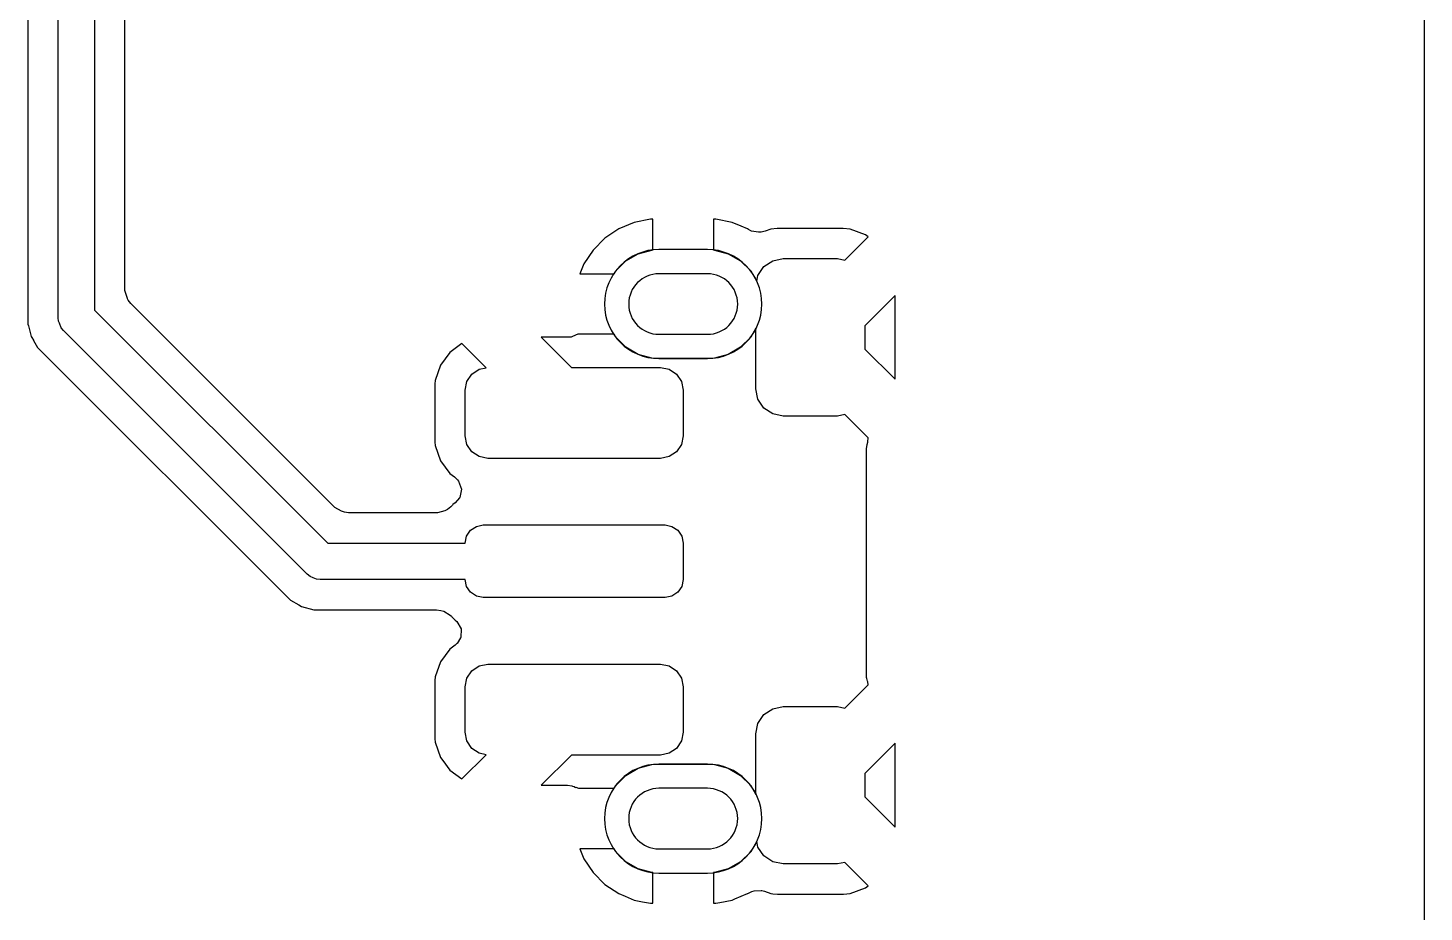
# Model space of a CAD drawing. Header units: inches. Extents: x 0.01 to 5.35, y 0.01 to 3.37.
# Drawn here: x 4.8948 to 5.3485, y 1.2846 to 1.5721 of the extents above; entities that cross this region are included whole.
import ezdxf

# ---------------------------------------------------------------- set-up
doc = ezdxf.new("R2010")
doc.units = ezdxf.units.IN
doc.header["$MEASUREMENT"] = 0
doc.layers.add('BLACK', color=250, linetype='CONTINUOUS')

msp = doc.modelspace()

# ---------------------------------------------------------------- linework, layer by layer
at = {"layer": 'BLACK', "linetype": 'CONTINUOUS'}
for p, q in [((4.91645, 2.03875), (4.91645, 1.4803)), ((4.90464, 1.47786), (4.90464, 2.0363)), ((4.89478, 2.02978), (4.89478, 1.47993)), ((4.92631, 1.48678), (4.92631, 1.98787)), ((5.34848, 1.62151), (5.34848, 0.01741)), ((5.08679, 1.50675), (5.08227, 1.50373)), ((5.0918, 1.50882), (5.08679, 1.50675)), ((5.08679, 1.50675), (5.08679, 1.50675)), ((5.08679, 1.50675), (5.08679, 1.50675)), ((5.09713, 1.50988), (5.0918, 1.50882)), ((5.0918, 1.50882), (5.0918, 1.50882)), ((5.09787, 1.50988), (5.09713, 1.50988)), ((5.09713, 1.50988), (5.09713, 1.50988)), ((5.09787, 1.49991), (5.09787, 1.50988)), ((5.1183, 1.50988), (5.11756, 1.50988)), ((5.11756, 1.50988), (5.11756, 1.49991)), ((5.1183, 1.50988), (5.1183, 1.50988)), ((5.12363, 1.50882), (5.1183, 1.50988)), ((5.12653, 1.50762), (5.12363, 1.50882)), ((5.12363, 1.50882), (5.12363, 1.50882)), ((5.12363, 1.50882), (5.12363, 1.50882)), ((5.12864, 1.50675), (5.12653, 1.50762)), ((5.12894, 1.50655), (5.12864, 1.50675)), ((5.12864, 1.50675), (5.12864, 1.50675)), ((5.12864, 1.50675), (5.12864, 1.50675)), ((5.12974, 1.50611), (5.12894, 1.50655)), ((5.13618, 1.50669), (5.1344, 1.50602)), ((5.13827, 1.50691), (5.13618, 1.50669)), ((5.13833, 1.50692), (5.13827, 1.50691)), ((5.13841, 1.50693), (5.13833, 1.50692)), ((5.1597, 1.50693), (5.13841, 1.50693)), ((5.13841, 1.50693), (5.13841, 1.50693)), ((5.16193, 1.50669), (5.1597, 1.50693)), ((5.1597, 1.50693), (5.1597, 1.50693)), ((5.16697, 1.50481), (5.16193, 1.50669)), ((5.16193, 1.50669), (5.16193, 1.50669)), ((5.16193, 1.50669), (5.16193, 1.50669)), ((5.16193, 1.50669), (5.16193, 1.50669)), ((5.16193, 1.50669), (5.16193, 1.50669)), ((5.08227, 1.50373), (5.07844, 1.49989)), ((5.08227, 1.50373), (5.08227, 1.50373)), ((5.12991, 1.50604), (5.12974, 1.50611)), ((5.13217, 1.50567), (5.12991, 1.50604)), ((5.13229, 1.50568), (5.13217, 1.50567)), ((5.13304, 1.50573), (5.13229, 1.50568)), ((5.1344, 1.50602), (5.13304, 1.50573)), ((5.16026, 1.49662), (5.16782, 1.50418)), ((5.16782, 1.50418), (5.16697, 1.50481)), ((5.16697, 1.50481), (5.16697, 1.50481)), ((5.07844, 1.49989), (5.07542, 1.49538)), ((5.08906, 1.49638), (5.09306, 1.49869)), ((5.09306, 1.49869), (5.09753, 1.49989)), ((5.09753, 1.49989), (5.09787, 1.49991)), ((5.11559, 1.50004), (5.09984, 1.50004)), ((5.11756, 1.49991), (5.1179, 1.49989)), ((5.1179, 1.49989), (5.12237, 1.49869)), ((5.12237, 1.49869), (5.12638, 1.49638)), ((5.07542, 1.49538), (5.07409, 1.49217)), ((5.07542, 1.49538), (5.07542, 1.49538)), ((5.08524, 1.49217), (5.08579, 1.49311)), ((5.08579, 1.49311), (5.08906, 1.49638)), ((5.12638, 1.49638), (5.12965, 1.49311)), ((5.12965, 1.49311), (5.13163, 1.48968)), ((5.13201, 1.49162), (5.13393, 1.49449)), ((5.13393, 1.49449), (5.13681, 1.49641)), ((5.13681, 1.49641), (5.1402, 1.49709)), ((5.1402, 1.49709), (5.15791, 1.49709)), ((5.15791, 1.49709), (5.16026, 1.49662)), ((5.07409, 1.49217), (5.07409, 1.49217)), ((5.07409, 1.49217), (5.08524, 1.49217)), ((5.13163, 1.48968), (5.13201, 1.49162)), ((4.92709, 1.48414), (4.92631, 1.48678)), ((4.92713, 1.48407), (4.92709, 1.48414)), ((4.92716, 1.48402), (4.92713, 1.48407)), ((4.9274, 1.48358), (4.92716, 1.48402)), ((4.92716, 1.48402), (4.92716, 1.48402)), ((5.17661, 1.48514), (5.16677, 1.47529)), ((5.17661, 1.45786), (5.17661, 1.48514)), ((5.17661, 1.48514), (5.17661, 1.48514)), ((4.89478, 1.47993), (4.89478, 1.47578)), ((4.91645, 1.4803), (4.99219, 1.40457)), ((4.92824, 1.48246), (4.9274, 1.48358)), ((4.99455, 1.41615), (4.92824, 1.48246)), ((4.89478, 1.47578), (4.89491, 1.47528)), ((4.89491, 1.47528), (4.89585, 1.47177)), ((4.90475, 1.47671), (4.90464, 1.47786)), ((4.90501, 1.47608), (4.90475, 1.47671)), ((4.90563, 1.47458), (4.90501, 1.47608)), ((4.90637, 1.47368), (4.90563, 1.47458)), ((5.16677, 1.47529), (5.16677, 1.4677)), ((4.89585, 1.47177), (4.89602, 1.47148)), ((4.89602, 1.47148), (4.89654, 1.47058)), ((4.89654, 1.47058), (4.89658, 1.47052)), ((4.89658, 1.47052), (4.89793, 1.46818)), ((4.98556, 1.39449), (4.90637, 1.47368)), ((5.07032, 1.4715), (5.0616, 1.4715)), ((5.0616, 1.4715), (5.07144, 1.46165)), ((5.07132, 1.4716), (5.07032, 1.4715)), ((5.07157, 1.47165), (5.07132, 1.4716)), ((5.07275, 1.47222), (5.07157, 1.47165)), ((5.07346, 1.47248), (5.07275, 1.47222)), ((5.08524, 1.47248), (5.07346, 1.47248)), ((5.08579, 1.47154), (5.08524, 1.47248)), ((5.08906, 1.46827), (5.08579, 1.47154)), ((5.12965, 1.47154), (5.12638, 1.46827)), ((5.13134, 1.47447), (5.12965, 1.47154)), ((5.13134, 1.45476), (5.13134, 1.47447)), ((4.89793, 1.46818), (4.98006, 1.38604)), ((5.03191, 1.46659), (5.02883, 1.46241)), ((5.03192, 1.46659), (5.03191, 1.46659)), ((5.0358, 1.46946), (5.03192, 1.46659)), ((5.04371, 1.46155), (5.0358, 1.46946)), ((5.09306, 1.46595), (5.08906, 1.46827)), ((5.09753, 1.46476), (5.09306, 1.46595)), ((5.12237, 1.46595), (5.1179, 1.46476)), ((5.12638, 1.46827), (5.12237, 1.46595)), ((5.16677, 1.4677), (5.17661, 1.45786)), ((5.02883, 1.46241), (5.02712, 1.45751)), ((5.03901, 1.45949), (5.04141, 1.46109)), ((5.04141, 1.46109), (5.04371, 1.46155)), ((5.07144, 1.46165), (5.10033, 1.46165)), ((5.09984, 1.46461), (5.09753, 1.46476)), ((5.11559, 1.46461), (5.09984, 1.46461)), ((5.09984, 1.46461), (5.11559, 1.46461)), ((5.10033, 1.46165), (5.10316, 1.46109)), ((5.10316, 1.46109), (5.10555, 1.45949)), ((5.1179, 1.46476), (5.11559, 1.46461)), ((5.02712, 1.45751), (5.02701, 1.45635)), ((5.02712, 1.45751), (5.02712, 1.45751)), ((5.02712, 1.45751), (5.02712, 1.45751)), ((5.03685, 1.45427), (5.03741, 1.4571)), ((5.03741, 1.4571), (5.03901, 1.45949)), ((5.10555, 1.45949), (5.10715, 1.4571)), ((5.10715, 1.4571), (5.10772, 1.45427)), ((5.17661, 1.45786), (5.17661, 1.45786)), ((5.17661, 1.45786), (5.17661, 1.45786)), ((5.02701, 1.45635), (5.02701, 1.43743)), ((5.03685, 1.43951), (5.03685, 1.45427)), ((5.10772, 1.45427), (5.10772, 1.43951)), ((5.13201, 1.45137), (5.13134, 1.45476)), ((5.13393, 1.4485), (5.13201, 1.45137)), ((5.13681, 1.44658), (5.13393, 1.4485)), ((5.1402, 1.44591), (5.13681, 1.44658)), ((5.15791, 1.44591), (5.1402, 1.44591)), ((5.16026, 1.44637), (5.15791, 1.44591)), ((5.16782, 1.43882), (5.16026, 1.44637)), ((5.03741, 1.43668), (5.03685, 1.43951)), ((5.10772, 1.43951), (5.10715, 1.43668)), ((5.16772, 1.43752), (5.16782, 1.43882)), ((5.02701, 1.43743), (5.02712, 1.43627)), ((5.02712, 1.43627), (5.02712, 1.43627)), ((5.02712, 1.43627), (5.02712, 1.43627)), ((5.02712, 1.43627), (5.02883, 1.43137)), ((5.03901, 1.43429), (5.03741, 1.43668)), ((5.04141, 1.43269), (5.03901, 1.43429)), ((5.10555, 1.43429), (5.10316, 1.43269)), ((5.10715, 1.43668), (5.10555, 1.43429)), ((5.16726, 1.43526), (5.16746, 1.43663)), ((5.16726, 1.3618), (5.16726, 1.43526)), ((5.16746, 1.43663), (5.16769, 1.43741)), ((5.16769, 1.43741), (5.16772, 1.43752)), ((5.02883, 1.43137), (5.03192, 1.42719)), ((5.04423, 1.43213), (5.04141, 1.43269)), ((5.10033, 1.43213), (5.04423, 1.43213)), ((5.10316, 1.43269), (5.10033, 1.43213)), ((5.03192, 1.42719), (5.03192, 1.42719)), ((5.03192, 1.42719), (5.03337, 1.42612)), ((5.03337, 1.42612), (5.03436, 1.42514)), ((5.03436, 1.42514), (5.03469, 1.42471)), ((5.03469, 1.42471), (5.03567, 1.42213)), ((5.03567, 1.42213), (5.0351, 1.41944)), ((4.99663, 1.41492), (4.99455, 1.41615)), ((5.03225, 1.41636), (5.03113, 1.41552)), ((5.03255, 1.41666), (5.03225, 1.41636)), ((5.03275, 1.41687), (5.03255, 1.41666)), ((5.03288, 1.41715), (5.03275, 1.41687)), ((5.03362, 1.41769), (5.03288, 1.41715)), ((5.03504, 1.41932), (5.03362, 1.41769)), ((5.0351, 1.41944), (5.03504, 1.41932)), ((4.99762, 1.41463), (4.99663, 1.41492)), ((4.999, 1.41443), (4.99762, 1.41463)), ((5.02788, 1.41443), (4.999, 1.41443)), ((5.03022, 1.41503), (5.02788, 1.41443)), ((5.03113, 1.41552), (5.03022, 1.41503)), ((5.03685, 1.40457), (5.0373, 1.40683)), ((5.0373, 1.40683), (5.03858, 1.40874)), ((5.03858, 1.40874), (5.0405, 1.41002)), ((5.0405, 1.41002), (5.04276, 1.41047)), ((5.04276, 1.41047), (5.10181, 1.41047)), ((5.10181, 1.41047), (5.10407, 1.41002)), ((5.10407, 1.41002), (5.10599, 1.40874)), ((5.10599, 1.40874), (5.10727, 1.40683)), ((5.10727, 1.40683), (5.10772, 1.40457)), ((4.99219, 1.40457), (5.03685, 1.40457)), ((5.10772, 1.40457), (5.10772, 1.39276)), ((4.98646, 1.39375), (4.98556, 1.39449)), ((4.98747, 1.39333), (4.98646, 1.39375)), ((4.98859, 1.39287), (4.98747, 1.39333)), ((4.98974, 1.39276), (4.98859, 1.39287)), ((5.03685, 1.39276), (4.98974, 1.39276)), ((5.0373, 1.3905), (5.03685, 1.39276)), ((5.03858, 1.38858), (5.0373, 1.3905)), ((5.0405, 1.3873), (5.03858, 1.38858)), ((5.10599, 1.38858), (5.10407, 1.3873)), ((5.10727, 1.3905), (5.10599, 1.38858)), ((5.10772, 1.39276), (5.10727, 1.3905)), ((4.98006, 1.38604), (4.98277, 1.38448)), ((4.98277, 1.38448), (4.98365, 1.38397)), ((4.98365, 1.38397), (4.98365, 1.38397)), ((4.98365, 1.38397), (4.98766, 1.38289)), ((5.04276, 1.38685), (5.0405, 1.3873)), ((5.10181, 1.38685), (5.04276, 1.38685)), ((5.10407, 1.3873), (5.10181, 1.38685)), ((4.98766, 1.38289), (5.0276, 1.38289)), ((5.0276, 1.38289), (5.02897, 1.3827)), ((5.02897, 1.3827), (5.02996, 1.3824)), ((5.02996, 1.3824), (5.03204, 1.38117)), ((5.03204, 1.38117), (5.03238, 1.38083)), ((5.03238, 1.38083), (5.0325, 1.38061)), ((5.0325, 1.38061), (5.03363, 1.37954)), ((5.03363, 1.37954), (5.03363, 1.37954)), ((5.03363, 1.37954), (5.03416, 1.37904)), ((5.03416, 1.37904), (5.03555, 1.37667)), ((5.03555, 1.37667), (5.03543, 1.37392)), ((5.03362, 1.37139), (5.03192, 1.37013)), ((5.03421, 1.3719), (5.03362, 1.37139)), ((5.03425, 1.37195), (5.03421, 1.3719)), ((5.03538, 1.37379), (5.03425, 1.37195)), ((5.03543, 1.37392), (5.03538, 1.37379)), ((5.02883, 1.36595), (5.02712, 1.36105)), ((5.03192, 1.37013), (5.02883, 1.36595)), ((5.03192, 1.37013), (5.03192, 1.37013)), ((5.03741, 1.36064), (5.03901, 1.36303)), ((5.03901, 1.36303), (5.04141, 1.36463)), ((5.04141, 1.36463), (5.04423, 1.3652)), ((5.04423, 1.3652), (5.10033, 1.3652)), ((5.10033, 1.3652), (5.10316, 1.36463)), ((5.10316, 1.36463), (5.10555, 1.36303)), ((5.10555, 1.36303), (5.10715, 1.36064)), ((5.16734, 1.36093), (5.16726, 1.3618)), ((5.02712, 1.36105), (5.02701, 1.35989)), ((5.02701, 1.35989), (5.02701, 1.34098)), ((5.02712, 1.36105), (5.02712, 1.36105)), ((5.02712, 1.36105), (5.02712, 1.36105)), ((5.03685, 1.35781), (5.03741, 1.36064)), ((5.03685, 1.34305), (5.03685, 1.35781)), ((5.10715, 1.36064), (5.10772, 1.35781)), ((5.10772, 1.35781), (5.10772, 1.34305)), ((5.16026, 1.35095), (5.16782, 1.35851)), ((5.16741, 1.36055), (5.16734, 1.36093)), ((5.16764, 1.35971), (5.16741, 1.36055)), ((5.16775, 1.35942), (5.16764, 1.35971)), ((5.16782, 1.35851), (5.16775, 1.35942)), ((5.16775, 1.35942), (5.16775, 1.35942)), ((5.13201, 1.34595), (5.13393, 1.34882)), ((5.13393, 1.34882), (5.13681, 1.35074)), ((5.13681, 1.35074), (5.1402, 1.35142)), ((5.1402, 1.35142), (5.15791, 1.35142)), ((5.15791, 1.35142), (5.16026, 1.35095)), ((5.03741, 1.34023), (5.03685, 1.34305)), ((5.10772, 1.34305), (5.10715, 1.34023)), ((5.13134, 1.34256), (5.13201, 1.34595)), ((5.02701, 1.34098), (5.02712, 1.33981)), ((5.02712, 1.33981), (5.02712, 1.33981)), ((5.02712, 1.33981), (5.02712, 1.33981)), ((5.02712, 1.33981), (5.02883, 1.33491)), ((5.03901, 1.33783), (5.03741, 1.34023)), ((5.10715, 1.34023), (5.10555, 1.33783)), ((5.13134, 1.32285), (5.13134, 1.34256)), ((5.17661, 1.33947), (5.16677, 1.32962)), ((5.17661, 1.31219), (5.17661, 1.33947)), ((5.17661, 1.33947), (5.17661, 1.33947)), ((5.02883, 1.33491), (5.02959, 1.33388)), ((5.0358, 1.32787), (5.04371, 1.33577)), ((5.04141, 1.33623), (5.03901, 1.33783)), ((5.04371, 1.33577), (5.04141, 1.33623)), ((5.07144, 1.33567), (5.0616, 1.32583)), ((5.10033, 1.33567), (5.07144, 1.33567)), ((5.10316, 1.33623), (5.10033, 1.33567)), ((5.10555, 1.33783), (5.10316, 1.33623)), ((5.02959, 1.33388), (5.03192, 1.33073)), ((5.03192, 1.33073), (5.03192, 1.33073)), ((5.03192, 1.33073), (5.0358, 1.32787)), ((5.08906, 1.32906), (5.09306, 1.33137)), ((5.09306, 1.33137), (5.09753, 1.33256)), ((5.09753, 1.33256), (5.09984, 1.33272)), ((5.09984, 1.33272), (5.11559, 1.33272)), ((5.11559, 1.33272), (5.09984, 1.33272)), ((5.11559, 1.33272), (5.1179, 1.33256)), ((5.1179, 1.33256), (5.12237, 1.33137)), ((5.12237, 1.33137), (5.12638, 1.32906)), ((5.16677, 1.32962), (5.16677, 1.32203)), ((5.0358, 1.32787), (5.0358, 1.32787)), ((5.0358, 1.32787), (5.0358, 1.32787)), ((5.0616, 1.32583), (5.0616, 1.32583)), ((5.0616, 1.32583), (5.0616, 1.32583)), ((5.0616, 1.32583), (5.07012, 1.32583)), ((5.07012, 1.32583), (5.0715, 1.32563)), ((5.0715, 1.32563), (5.07176, 1.32555)), ((5.07176, 1.32555), (5.07229, 1.3254)), ((5.07229, 1.3254), (5.07275, 1.32512)), ((5.07275, 1.32512), (5.07279, 1.32521)), ((5.07279, 1.32521), (5.07367, 1.32484)), ((5.07367, 1.32484), (5.07367, 1.32484)), ((5.07367, 1.32484), (5.08524, 1.32484)), ((5.08524, 1.32484), (5.08579, 1.32579)), ((5.08579, 1.32579), (5.08906, 1.32906)), ((5.12638, 1.32906), (5.12965, 1.32579)), ((5.12965, 1.32579), (5.13134, 1.32285)), ((5.16677, 1.32203), (5.17661, 1.31219)), ((5.17661, 1.31219), (5.17661, 1.31219)), ((5.17661, 1.31219), (5.17661, 1.31219)), ((5.13163, 1.30765), (5.12965, 1.30421)), ((5.13201, 1.3057), (5.13163, 1.30765)), ((5.07409, 1.30516), (5.07542, 1.30195)), ((5.08524, 1.30516), (5.07409, 1.30516)), ((5.08579, 1.30421), (5.08524, 1.30516)), ((5.08906, 1.30094), (5.08579, 1.30421)), ((5.12965, 1.30421), (5.12638, 1.30094)), ((5.13393, 1.30283), (5.13201, 1.3057)), ((5.13681, 1.30091), (5.13393, 1.30283)), ((5.07542, 1.30195), (5.07542, 1.30195)), ((5.07542, 1.30195), (5.07844, 1.29743)), ((5.09306, 1.29863), (5.08906, 1.30094)), ((5.09753, 1.29744), (5.09306, 1.29863)), ((5.12237, 1.29863), (5.1179, 1.29744)), ((5.12638, 1.30094), (5.12237, 1.29863)), ((5.1402, 1.30024), (5.13681, 1.30091)), ((5.15791, 1.30024), (5.1402, 1.30024)), ((5.16026, 1.3007), (5.15791, 1.30024)), ((5.16782, 1.29315), (5.16026, 1.3007)), ((5.07844, 1.29743), (5.08227, 1.29359)), ((5.08227, 1.29359), (5.08227, 1.29359)), ((5.08227, 1.29359), (5.08679, 1.29058)), ((5.09787, 1.29741), (5.09753, 1.29744)), ((5.09787, 1.28744), (5.09787, 1.29741)), ((5.09984, 1.29728), (5.11559, 1.29728)), ((5.1179, 1.29744), (5.11756, 1.29741)), ((5.11756, 1.29741), (5.11756, 1.28744)), ((5.16697, 1.29251), (5.16782, 1.29315)), ((5.08679, 1.29058), (5.08679, 1.29058)), ((5.08679, 1.29058), (5.08679, 1.29058)), ((5.08679, 1.29058), (5.08679, 1.29058)), ((5.08679, 1.29058), (5.08679, 1.29058)), ((5.08679, 1.29058), (5.08882, 1.28974)), ((5.08882, 1.28974), (5.0918, 1.2885)), ((5.12363, 1.2885), (5.12451, 1.28887)), ((5.12451, 1.28887), (5.12864, 1.29058)), ((5.12864, 1.29058), (5.12874, 1.29064)), ((5.12864, 1.29058), (5.12864, 1.29058)), ((5.12874, 1.29064), (5.12999, 1.29124)), ((5.12999, 1.29124), (5.13082, 1.2915)), ((5.13082, 1.2915), (5.13311, 1.29165)), ((5.13311, 1.29165), (5.13329, 1.29162)), ((5.13329, 1.29162), (5.13417, 1.29138)), ((5.13417, 1.29138), (5.13618, 1.29063)), ((5.13618, 1.29063), (5.13681, 1.29057)), ((5.13681, 1.29057), (5.13841, 1.29039)), ((5.13841, 1.29039), (5.13841, 1.29039)), ((5.13841, 1.29039), (5.1597, 1.29039)), ((5.1597, 1.29039), (5.15978, 1.2904)), ((5.1597, 1.29039), (5.1597, 1.29039)), ((5.15978, 1.2904), (5.15984, 1.29041)), ((5.15984, 1.29041), (5.16193, 1.29063)), ((5.16193, 1.29063), (5.16697, 1.29251)), ((5.0918, 1.2885), (5.0918, 1.2885)), ((5.0918, 1.2885), (5.09445, 1.28797)), ((5.09445, 1.28797), (5.09713, 1.28744)), ((5.09713, 1.28744), (5.09713, 1.28744)), ((5.09713, 1.28744), (5.09787, 1.28744)), ((5.11756, 1.28744), (5.1183, 1.28744)), ((5.1183, 1.28744), (5.1183, 1.28744)), ((5.1183, 1.28744), (5.11965, 1.28771)), ((5.11965, 1.28771), (5.12363, 1.2885)), ((5.12363, 1.2885), (5.12363, 1.2885)), ((5.12363, 1.2885), (5.12363, 1.2885)), ((5.12363, 1.2885), (5.12363, 1.2885))]:
    msp.add_line(p, q, dxfattribs=at)
at = {"layer": 'BLACK'}
for centre, start, end in [((5.09984, 1.48232), 90, 270), ((5.11559, 1.48232), -90, 90), ((5.09984, 1.315), 90, 270), ((5.11559, 1.315), -90, 90)]:
    msp.add_arc(centre, 0.01772, start, end, dxfattribs=at)
at = {"layer": 'WHITE', "linetype": 'CONTINUOUS'}
for p, q in [((5.11559, 1.49217), (5.09984, 1.49217)), ((5.09984, 1.47248), (5.11559, 1.47248)), ((5.11559, 1.32484), (5.09984, 1.32484)), ((5.09984, 1.30516), (5.11559, 1.30516))]:
    msp.add_line(p, q, dxfattribs=at)
at = {"layer": 'WHITE'}
for centre, start, end in [((5.09984, 1.48232), 90, 270), ((5.11559, 1.48232), -90, 90), ((5.09984, 1.315), 90, 270), ((5.11559, 1.315), -90, 90)]:
    msp.add_arc(centre, 0.00984, start, end, dxfattribs=at)

doc.saveas('drawing.dxf')
